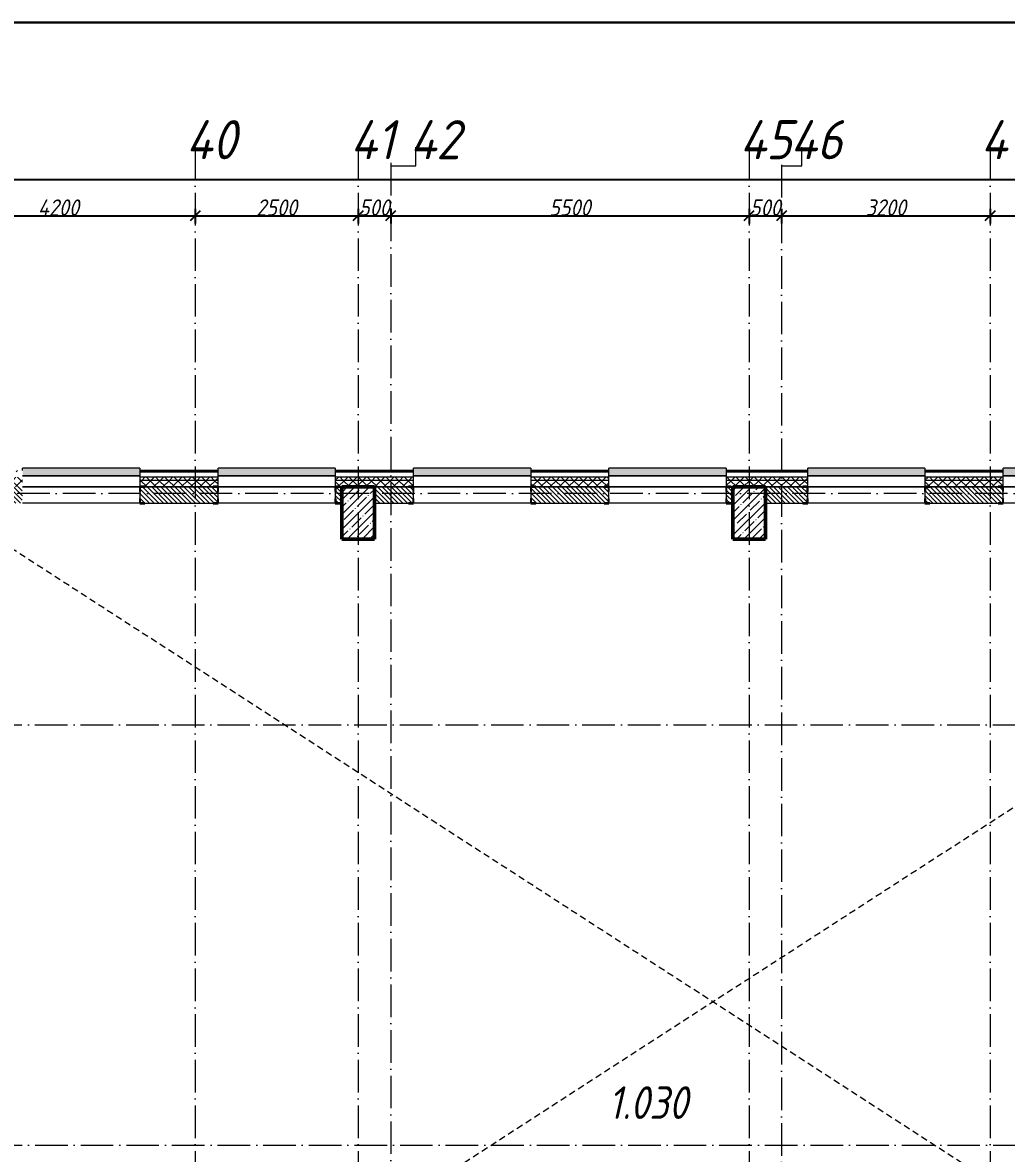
# Model space of a CAD drawing. Header units: millimetres. Extents: x -606178 to 312196, y -19338 to 632709.
# Drawn here: x -213051 to -197951, y 527250 to 544597 of the extents above; entities that cross this region are included whole.
import ezdxf

# ---------------------------------------------------------------- set-up
doc = ezdxf.new("R2010")
doc.units = ezdxf.units.MM
doc.linetypes.add('200_ШТРИХ_ш1п0_6_', pattern=[160, 100, -60])
doc.linetypes.add('50_200_ШТРИХ_1Т_ш5_п1_п1_', pattern=[700, 500, -100, 0, -100])
for name, color, linetype, lineweight in [('A-____-____-DIMS', 7, 'Continuous', 9), ('A-DETL-____-OTLN-3', 7, '200_ШТРИХ_ш1п0_6_', 9), ('A-GENM-____-MCUT', 7, 'Continuous', 25), ('A-GENM-____-OTLN-1', 7, 'Continuous', 25), ('A-GLAZ-____-OTLN', 7, 'Continuous', 9), ('A-WALL-____-MCUT', 7, 'Continuous', 13), ('A-WALL-____-MCUT-1', 7, 'Continuous', 9), ('A-WALL-____-OTLN', 7, 'Continuous', 9), ('A-WALL-____-PATT-1', 7, 'Continuous', 9), ('A-WALL-FNSH-MCUT-1', 7, 'Continuous', 9), ('S-COLS-____-MCUT', 7, 'Continuous', 50), ('S-COLS-____-OTLN', 7, 'Continuous', 9), ('S-GRID-____-IDEN', 7, 'Continuous', 9), ('S-GRID-____-OTLN', 7, 'Continuous', 9), ('S-GRID-____-OTLN-1', 7, '50_200_ШТРИХ_1Т_ш5_п1_п1_', 9), ('Марки помещений', 7, 'Continuous', 9), ('Текстовые примечания', 7, 'Continuous', 9)]:
    doc.layers.add(name, color=color, linetype=linetype, lineweight=lineweight)
doc.layers.add('A-GLAZ-____-OTLN-1', color=7, linetype='Continuous', lineweight=9, true_color=0xc0c0c0)
doc.styles.add('ISOCPEUR_I_2', font='isocpeui.ttf', dxfattribs={"width": 0.85, "height": 2.3})
doc.styles.add('ISOCPEUR_I_9', font='isocpeui.ttf', dxfattribs={"width": 0.9, "height": 250})
doc.dimstyles.new('ISO-2_5_0_9К_БОЛЬШОЙ_ОСИ', dxfattribs={"dimscale": 304.8, "dimtxt": 248.995294, "dimasz": 0.492126, "dimexe": 0.393701, "dimexo": 0, "dimgap": 0, "dimtad": 1, "dimdec": 0, "dimzin": 0, "dimdsep": 46, "dimtxsty": 'ISOCPEUR_I_9', "dimblk1": 'OBLIQUE', "dimblk2": 'OBLIQUE', "dimsah": 1, "dimcen": 0.09, "dimdle": 0.393701, "dimazin": 0, "dimtfac": 1, "dimtdec": 4, "dimtix": 1, "dimtmove": 0, "dimatfit": 3, "dimfxl": 1, "dimtvp": 1, "dimtolj": 1, "dimtzin": 0, "dimarcsym": 2})
doc.dimstyles.new('ISO-2_5_0_9К_БОЛЬШОЙ_ОСИ_2', dxfattribs={"dimscale": 304.8, "dimtxt": 248.995294, "dimasz": 0.492126, "dimexe": 0.393701, "dimexo": 0, "dimgap": 0, "dimtad": 1, "dimdec": 0, "dimzin": 0, "dimdsep": 46, "dimtxsty": 'ISOCPEUR_I_9', "dimblk1": 'OBLIQUE', "dimblk2": 'OBLIQUE', "dimsah": 1, "dimcen": 0.09, "dimdle": 0.393701, "dimazin": 0, "dimtfac": 1, "dimtdec": 4, "dimtix": 1, "dimtmove": 2, "dimatfit": 3, "dimfxl": 1, "dimtvp": 1, "dimtolj": 1, "dimtzin": 0, "dimarcsym": 2})
pattern_1 = [(45, (-264901.3, 451794.26), (-70.71068, 70.71068), []), (135, (-264901.3, 451794.26), (-70.71068, -70.71068), [])]
pattern_2 = [(135, (-264901.3, 451794.26), (-35.35534, -35.35534), [])]

# ---------------------------------------------------------------- blocks, each defined once
blk = doc.blocks.new('BSC_Колонна _Прямоугольная - 500х800-25984400-АР1_План отверстий 2 этажа в осях 1-64_Ю-ЯЯ')
at = {"layer": 'S-COLS-____-OTLN'}
h = blk.add_hatch(dxfattribs=at)
h.set_pattern_fill('FP_91', color=256, style=0, pattern_type=2)
h.set_pattern_definition([(225, (57000, 85281.04), (114.04925, -114.04925), []), (225, (56885.95, 85281.04), (114.04925, -114.04925), [201.613, -40.323, 3.353, -36.97])])
h.paths.add_polyline_path([(250, 400), (-250, 400), (-250, -400), (250, -400)], flags=0)
at = {"layer": 'S-COLS-____-MCUT'}
for p, q in [((250, 400), (-250, 400)), ((-250, 400), (-250, -400)), ((250, -400), (250, 400)), ((-250, -400), (250, -400))]:
    blk.add_line(p, q, dxfattribs=at)
blk = doc.blocks.new('BSC_Колонна _Прямоугольная - 500х800-V79-АР1_План отверстий 2 этажа в осях 1-64_Ю-ЯЯ')
at = {"layer": 'S-COLS-____-OTLN'}
h = blk.add_hatch(dxfattribs=at)
h.set_pattern_fill('FP_92', color=256, style=0, pattern_type=2)
h.set_pattern_definition([(225, (63000, 85281.04), (114.04925, -114.04925), []), (225, (62885.95, 85281.04), (114.04925, -114.04925), [201.613, -40.323, 3.353, -36.97])])
h.paths.add_polyline_path([(250, 400), (-250, 400), (-250, -400), (250, -400)], flags=0)
at = {"layer": 'S-COLS-____-MCUT'}
for p, q in [((250, 400), (-250, 400)), ((-250, 400), (-250, -400)), ((250, -400), (250, 400)), ((-250, -400), (250, -400))]:
    blk.add_line(p, q, dxfattribs=at)
blk = doc.blocks.new('Фахверк_СКБ_Уголок - 250_2700-27497298-АР1_План отверстий 2 этажа в осях 1-64_Ю-ЯЯ')
at = {"layer": 'A-GENM-____-MCUT'}
for p, q in [((200, 181), (125, 181)), ((125, 181), (125, 106)), ((131, 106), (131, 175)), ((131, 175), (200, 175)), ((200, 175), (200, 181)), ((125, 106), (131, 106)), ((131, -6), (125, -6)), ((125, -6), (125, -81)), ((125, -81), (200, -81)), ((131, -75), (131, -6)), ((200, -75), (131, -75)), ((200, -81), (200, -75))]:
    blk.add_line(p, q, dxfattribs=at)
blk = doc.blocks.new('Фахверк_СКБ_Уголок - 250_2700_1-27501432-АР1_План отверстий 2 этажа в осях 1-64_Ю-ЯЯ')
at = {"layer": 'A-GENM-____-MCUT'}
for p, q in [((200, 181), (125, 181)), ((125, 181), (125, 106)), ((131, 106), (131, 175)), ((131, 175), (200, 175)), ((200, 175), (200, 181)), ((125, 106), (131, 106)), ((131, -6), (125, -6)), ((125, -6), (125, -81)), ((125, -81), (200, -81)), ((131, -75), (131, -6)), ((200, -75), (131, -75)), ((200, -81), (200, -75))]:
    blk.add_line(p, q, dxfattribs=at)
blk = doc.blocks.new('Отлив_СКБ - Отлив витража_120_НВФ-31885689-АР1_План отверстий 2 этажа в осях 1-64_Ю-ЯЯ')
at = {"layer": 'A-GLAZ-____-OTLN-1'}
for points in [[(1800, 2), (1800, 120), (0, 120), (0, 2), (737, 2)], [(1800, 0), (1800, 2), (0, 2), (0, 0), (737, 0)]]:
    blk.add_hatch(color=256, dxfattribs=at).paths.add_polyline_path(points, flags=0)
at = {"layer": 'A-GLAZ-____-OTLN'}
for p, q in [((0, 83), (0, 120)), ((1800, 120), (0, 120)), ((0, 2), (1800, 2)), ((1800, 120), (1800, 83)), ((1800, 0), (0, 0))]:
    blk.add_line(p, q, dxfattribs=at)
blk = doc.blocks.new('_Oblique')
at = {"color": 0, "linetype": 'ByBlock', "lineweight": -2}
blk.add_line((-0.5, -0.5), (0.5, 0.5), dxfattribs=at)
blk = doc.blocks.new('*D4873')
at = {"layer": 'A-____-____-DIMS', "color": 0, "lineweight": -2, "transparency": 16777216}
for p, q in [((-214601, 541741), (-214601, 541515)), ((-210401, 541741), (-210401, 541515)), ((-214721, 541635), (-210281, 541635))]:
    blk.add_line(p, q, dxfattribs=at)
at = {"layer": 'Defpoints', "color": 0, "transparency": 16777216}
for p in [(-214601, 541741), (-210401, 541741), (-210401, 541635)]:
    blk.add_point(p, dxfattribs=at)
at = {"layer": 'A-____-____-DIMS', "color": 0, "lineweight": -2, "transparency": 16777216, "xscale": 150, "yscale": 150, "zscale": 150, "rotation": 180}
blk.add_blockref('_Oblique', (-214601, 541635), dxfattribs=at)
at = {"layer": 'A-____-____-DIMS', "color": 0, "lineweight": -2, "transparency": 16777216, "xscale": 150, "yscale": 150, "zscale": 150}
blk.add_blockref('_Oblique', (-210401, 541635), dxfattribs=at)
at = {"layer": 'A-____-____-DIMS', "color": 0, "transparency": 16777216, "insert": (-212501, 541760), "char_height": 250, "width": 781.46, "attachment_point": 5, "style": 'ISOCPEUR_I_9'}
blk.add_mtext('\\A1;4200', dxfattribs=at)
blk = doc.blocks.new('*D4874')
at = {"layer": 'A-____-____-DIMS', "color": 0, "lineweight": -2, "transparency": 16777216}
for p, q in [((-210401, 541741), (-210401, 541515)), ((-207901, 541741), (-207901, 541515)), ((-210521, 541635), (-207781, 541635))]:
    blk.add_line(p, q, dxfattribs=at)
at = {"layer": 'Defpoints', "color": 0, "transparency": 16777216}
for p in [(-210401, 541741), (-207901, 541741), (-207901, 541635)]:
    blk.add_point(p, dxfattribs=at)
at = {"layer": 'A-____-____-DIMS', "color": 0, "lineweight": -2, "transparency": 16777216, "xscale": 150, "yscale": 150, "zscale": 150, "rotation": 180}
blk.add_blockref('_Oblique', (-210401, 541635), dxfattribs=at)
at = {"layer": 'A-____-____-DIMS', "color": 0, "lineweight": -2, "transparency": 16777216, "xscale": 150, "yscale": 150, "zscale": 150}
blk.add_blockref('_Oblique', (-207901, 541635), dxfattribs=at)
at = {"layer": 'A-____-____-DIMS', "color": 0, "transparency": 16777216, "insert": (-209151, 541760), "char_height": 250, "width": 758.48, "attachment_point": 5, "style": 'ISOCPEUR_I_9'}
blk.add_mtext('\\A1;2500', dxfattribs=at)
blk = doc.blocks.new('*D4875')
at = {"layer": 'A-____-____-DIMS', "color": 0, "lineweight": -2, "transparency": 16777216}
for p, q in [((-207901, 541741), (-207901, 541515)), ((-207401, 541741), (-207401, 541515)), ((-208021, 541635), (-207281, 541635))]:
    blk.add_line(p, q, dxfattribs=at)
at = {"layer": 'Defpoints', "color": 0, "transparency": 16777216}
for p in [(-207901, 541741), (-207401, 541741), (-207401, 541635)]:
    blk.add_point(p, dxfattribs=at)
at = {"layer": 'A-____-____-DIMS', "color": 0, "lineweight": -2, "transparency": 16777216, "xscale": 150, "yscale": 150, "zscale": 150, "rotation": 180}
blk.add_blockref('_Oblique', (-207901, 541635), dxfattribs=at)
at = {"layer": 'A-____-____-DIMS', "color": 0, "lineweight": -2, "transparency": 16777216, "xscale": 150, "yscale": 150, "zscale": 150}
blk.add_blockref('_Oblique', (-207401, 541635), dxfattribs=at)
at = {"layer": 'A-____-____-DIMS', "color": 0, "transparency": 16777216, "insert": (-207651, 541760), "char_height": 250, "width": 568.86, "attachment_point": 5, "style": 'ISOCPEUR_I_9'}
blk.add_mtext('\\A1;500', dxfattribs=at)
blk = doc.blocks.new('*D4876')
at = {"layer": 'A-____-____-DIMS', "color": 0, "lineweight": -2, "transparency": 16777216}
for p, q in [((-207401, 541741), (-207401, 541515)), ((-201901, 541741), (-201901, 541515)), ((-207521, 541635), (-201781, 541635))]:
    blk.add_line(p, q, dxfattribs=at)
at = {"layer": 'Defpoints', "color": 0, "transparency": 16777216}
for p in [(-207401, 541741), (-201901, 541741), (-201901, 541635)]:
    blk.add_point(p, dxfattribs=at)
at = {"layer": 'A-____-____-DIMS', "color": 0, "lineweight": -2, "transparency": 16777216, "xscale": 150, "yscale": 150, "zscale": 150, "rotation": 180}
blk.add_blockref('_Oblique', (-207401, 541635), dxfattribs=at)
at = {"layer": 'A-____-____-DIMS', "color": 0, "lineweight": -2, "transparency": 16777216, "xscale": 150, "yscale": 150, "zscale": 150}
blk.add_blockref('_Oblique', (-201901, 541635), dxfattribs=at)
at = {"layer": 'A-____-____-DIMS', "color": 0, "transparency": 16777216, "insert": (-204651, 541760), "char_height": 250, "width": 758.48, "attachment_point": 5, "style": 'ISOCPEUR_I_9'}
blk.add_mtext('\\A1;5500', dxfattribs=at)
blk = doc.blocks.new('*D4877')
at = {"layer": 'A-____-____-DIMS', "color": 0, "lineweight": -2, "transparency": 16777216}
for p, q in [((-201901, 541741), (-201901, 541515)), ((-201401, 541741), (-201401, 541515)), ((-202021, 541635), (-201281, 541635))]:
    blk.add_line(p, q, dxfattribs=at)
at = {"layer": 'Defpoints', "color": 0, "transparency": 16777216}
for p in [(-201901, 541741), (-201401, 541741), (-201401, 541635)]:
    blk.add_point(p, dxfattribs=at)
at = {"layer": 'A-____-____-DIMS', "color": 0, "lineweight": -2, "transparency": 16777216, "xscale": 150, "yscale": 150, "zscale": 150, "rotation": 180}
blk.add_blockref('_Oblique', (-201901, 541635), dxfattribs=at)
at = {"layer": 'A-____-____-DIMS', "color": 0, "lineweight": -2, "transparency": 16777216, "xscale": 150, "yscale": 150, "zscale": 150}
blk.add_blockref('_Oblique', (-201401, 541635), dxfattribs=at)
at = {"layer": 'A-____-____-DIMS', "color": 0, "transparency": 16777216, "insert": (-201651, 541760), "char_height": 250, "width": 568.86, "attachment_point": 5, "style": 'ISOCPEUR_I_9'}
blk.add_mtext('\\A1;500', dxfattribs=at)
blk = doc.blocks.new('*D4878')
at = {"layer": 'A-____-____-DIMS', "color": 0, "lineweight": -2, "transparency": 16777216}
for p, q in [((-201401, 541741), (-201401, 541515)), ((-198201, 541741), (-198201, 541515)), ((-201521, 541635), (-198081, 541635))]:
    blk.add_line(p, q, dxfattribs=at)
at = {"layer": 'Defpoints', "color": 0, "transparency": 16777216}
for p in [(-201401, 541741), (-198201, 541741), (-198201, 541635)]:
    blk.add_point(p, dxfattribs=at)
at = {"layer": 'A-____-____-DIMS', "color": 0, "lineweight": -2, "transparency": 16777216, "xscale": 150, "yscale": 150, "zscale": 150, "rotation": 180}
blk.add_blockref('_Oblique', (-201401, 541635), dxfattribs=at)
at = {"layer": 'A-____-____-DIMS', "color": 0, "lineweight": -2, "transparency": 16777216, "xscale": 150, "yscale": 150, "zscale": 150}
blk.add_blockref('_Oblique', (-198201, 541635), dxfattribs=at)
at = {"layer": 'A-____-____-DIMS', "color": 0, "transparency": 16777216, "insert": (-199801, 541760), "char_height": 250, "width": 758.48, "attachment_point": 5, "style": 'ISOCPEUR_I_9'}
blk.add_mtext('\\A1;3200', dxfattribs=at)
blk = doc.blocks.new('*D4879')
at = {"layer": 'A-____-____-DIMS', "color": 0, "lineweight": -2, "transparency": 16777216}
for p, q in [((-198201, 541741), (-198201, 541515)), ((-195951, 541741), (-195951, 541515)), ((-198321, 541635), (-195831, 541635))]:
    blk.add_line(p, q, dxfattribs=at)
at = {"layer": 'Defpoints', "color": 0, "transparency": 16777216}
for p in [(-198201, 541741), (-195951, 541741), (-195951, 541635)]:
    blk.add_point(p, dxfattribs=at)
at = {"layer": 'A-____-____-DIMS', "color": 0, "lineweight": -2, "transparency": 16777216, "xscale": 150, "yscale": 150, "zscale": 150, "rotation": 180}
blk.add_blockref('_Oblique', (-198201, 541635), dxfattribs=at)
at = {"layer": 'A-____-____-DIMS', "color": 0, "lineweight": -2, "transparency": 16777216, "xscale": 150, "yscale": 150, "zscale": 150}
blk.add_blockref('_Oblique', (-195951, 541635), dxfattribs=at)
at = {"layer": 'A-____-____-DIMS', "color": 0, "transparency": 16777216, "insert": (-197076, 541760), "char_height": 250, "width": 758.48, "attachment_point": 5, "style": 'ISOCPEUR_I_9'}
blk.add_mtext('\\A1;2250', dxfattribs=at)
blk = doc.blocks.new('*D4889')
at = {"layer": 'A-____-____-DIMS', "color": 0, "lineweight": -2, "transparency": 16777216}
for p, q in [((-267251, 542293), (-267251, 542067)), ((-163751, 542293), (-163751, 542067)), ((-267371, 542187), (-216018, 542187)), ((-163631, 542187), (-215139, 542187))]:
    blk.add_line(p, q, dxfattribs=at)
at = {"layer": 'Defpoints', "color": 0, "transparency": 16777216}
for p in [(-267251, 542293), (-163751, 542293), (-163751, 542187)]:
    blk.add_point(p, dxfattribs=at)
at = {"layer": 'A-____-____-DIMS', "color": 0, "lineweight": -2, "transparency": 16777216, "xscale": 150, "yscale": 150, "zscale": 150, "rotation": 180}
blk.add_blockref('_Oblique', (-267251, 542187), dxfattribs=at)
at = {"layer": 'A-____-____-DIMS', "color": 0, "lineweight": -2, "transparency": 16777216, "xscale": 150, "yscale": 150, "zscale": 150}
blk.add_blockref('_Oblique', (-163751, 542187), dxfattribs=at)
at = {"layer": 'A-____-____-DIMS', "color": 0, "transparency": 16777216, "insert": (-216119, 542514), "char_height": 250, "width": 1080.26, "attachment_point": 1, "line_spacing_factor": 1.149209, "style": 'ISOCPEUR_I_9'}
blk.add_mtext('\\A1;103500', dxfattribs=at)

msp = doc.modelspace()

# ---------------------------------------------------------------- hatches: boundary and pattern name
at = {"layer": 'A-WALL-____-PATT-1'}
h = msp.add_hatch(dxfattribs=at)
h.set_pattern_fill('FP_3', color=256, style=0, pattern_type=2)
h.set_pattern_definition([(45, (-264901.3, 451794.26), (-85.53659, 85.53659), []), (45, (-264844.28, 451794.26), (-85.53659, 85.53659), [])])
h.paths.add_polyline_path([(-190186.3011, 537705.3011), (-190186.3011, 537725.3011), (-193201.3011, 537725.3011), (-193201.3011, 537705.3011), (-190681.4541, 537705.3011)], flags=0)
h.paths.add_polyline_path([(-195001.3011, 537705.3011), (-195001.3011, 537725.3011), (-196201.3011, 537725.3011), (-196201.3011, 537705.3011)], flags=0)
h.paths.add_polyline_path([(-198001.3011, 537705.3011), (-198001.3011, 537725.3011), (-199201.3011, 537725.3011), (-199201.3011, 537705.3011)], flags=0)
h.paths.add_polyline_path([(-201001.3011, 537705.3011), (-201001.3011, 537725.3011), (-202251.3011, 537725.3011), (-202251.3011, 537705.3011), (-201286.4581, 537705.3011)], flags=0)
h.paths.add_polyline_path([(-204051.3011, 537705.3011), (-204051.3011, 537725.3011), (-205251.3011, 537725.3011), (-205251.3011, 537705.3011), (-204821.4595, 537705.3011)], flags=0)
h.paths.add_polyline_path([(-207472.7105, 537705.3011), (-207051.3011, 537705.3011), (-207051.3011, 537725.3011), (-208251.3011, 537725.3011), (-208251.3011, 537705.3011)], flags=0)
h.paths.add_polyline_path([(-213051.3011, 537705.3011), (-213051.3011, 537725.3011), (-214716.3011, 537725.3011), (-214716.3011, 537705.3011), (-213658.9628, 537705.3011)], flags=0)
h.paths.add_polyline_path([(-210051.3011, 537705.3011), (-210051.3011, 537725.3011), (-211251.3011, 537725.3011), (-211251.3011, 537705.3011)], flags=0)
h = msp.add_hatch(dxfattribs=at)
h.set_pattern_fill('FP_1', color=256, style=0, pattern_type=2)
h.set_pattern_definition(pattern_1)
h.paths.add_polyline_path([(-163551.3011, 537575.3011), (-163501.3011, 537575.3011), (-163501.3011, 537625.3011), (-170401.3011, 537625.3011), (-170401.3011, 537575.3011), (-165936.4448, 537575.3011)], flags=0)
h.paths.add_polyline_path([(-175657.6985, 537575.3011), (-174951.3011, 537575.3011), (-174951.3011, 537625.3011), (-176151.3011, 537625.3011), (-176151.3011, 537575.3011)], flags=0)
h.paths.add_polyline_path([(-173151.3011, 537575.3011), (-171401.3011, 537575.3011), (-171401.3011, 537625.3011), (-173151.3011, 537625.3011)], flags=0)
h.paths.add_polyline_path([(-177951.3011, 537575.3011), (-177951.3011, 537625.3011), (-179076.3011, 537625.3011), (-179076.3011, 537575.3011), (-178308.9495, 537575.3011)], flags=0)
h.paths.add_polyline_path([(-180876.3011, 537575.3011), (-180876.3011, 537625.3011), (-182001.3011, 537625.3011), (-182001.3011, 537575.3011), (-180960.2005, 537575.3011)], flags=0)
h.paths.add_polyline_path([(-187851.3011, 537575.3011), (-186651.3011, 537575.3011), (-186651.3011, 537625.3011), (-187851.3011, 537625.3011)], flags=0)
h.paths.add_polyline_path([(-189651.3011, 537575.3011), (-189651.3011, 537625.3011), (-193201.3011, 537625.3011), (-193201.3011, 537575.3011), (-190681.4541, 537575.3011)], flags=0)
h.paths.add_polyline_path([(-195001.3011, 537575.3011), (-195001.3011, 537625.3011), (-196201.3011, 537625.3011), (-196201.3011, 537575.3011)], flags=0)
h.paths.add_polyline_path([(-198001.3011, 537575.3011), (-198001.3011, 537625.3011), (-199201.3011, 537625.3011), (-199201.3011, 537575.3011)], flags=0)
h.paths.add_polyline_path([(-201001.3011, 537575.3011), (-201001.3011, 537625.3011), (-202251.3011, 537625.3011), (-202251.3011, 537575.3011), (-201286.4581, 537575.3011)], flags=0)
h.paths.add_polyline_path([(-204821.4595, 537575.3011), (-204051.3011, 537575.3011), (-204051.3011, 537625.3011), (-205251.3011, 537625.3011), (-205251.3011, 537575.3011)], flags=0)
h.paths.add_polyline_path([(-207051.3011, 537575.3011), (-207051.3011, 537625.3011), (-208251.3011, 537625.3011), (-208251.3011, 537575.3011), (-207472.7105, 537575.3011)], flags=0)
h.paths.add_polyline_path([(-210051.3011, 537575.3011), (-210051.3011, 537625.3011), (-211251.3011, 537625.3011), (-211251.3011, 537575.3011)], flags=0)
h.paths.add_polyline_path([(-213658.9628, 537575.3011), (-213051.3011, 537575.3011), (-213051.3011, 537625.3011), (-214701.3011, 537625.3011), (-214701.3011, 537575.3011), (-214542.7132, 537575.3011)], flags=0)
h = msp.add_hatch(dxfattribs=at)
h.set_pattern_fill('FP_1', color=256, style=0, pattern_type=2)
h.set_pattern_definition(pattern_1)
h.paths.add_polyline_path([(-163651.3011, 537475.3011), (-163551.3011, 537475.3011), (-163551.3011, 537575.3011), (-170401.3011, 537575.3011), (-170401.3011, 537475.3011), (-165936.4448, 537475.3011)], flags=0)
h.paths.add_polyline_path([(-171901.3011, 537475.3011), (-171401.3011, 537475.3011), (-171401.3011, 537575.3011), (-173151.3011, 537575.3011), (-173151.3011, 537481.3011), (-173076.3011, 537481.3011), (-173076.3011, 537475.3011), (-173006.4475, 537475.3011)], flags=0)
h.paths.add_polyline_path([(-175657.6985, 537475.3011), (-175026.3011, 537475.3011), (-175026.3011, 537481.3011), (-174951.3011, 537481.3011), (-174951.3011, 537575.3011), (-176151.3011, 537575.3011), (-176151.3011, 537475.3011)], flags=0)
h.paths.add_polyline_path([(-178308.9495, 537475.3011), (-178026.3011, 537475.3011), (-178026.3011, 537481.3011), (-177951.3011, 537481.3011), (-177951.3011, 537575.3011), (-179076.3011, 537575.3011), (-179076.3011, 537481.3011), (-179001.3011, 537481.3011), (-179001.3011, 537475.3011)], flags=0)
h.paths.add_polyline_path([(-180960.2005, 537475.3011), (-180951.3011, 537475.3011), (-180951.3011, 537481.3011), (-180876.3011, 537481.3011), (-180876.3011, 537575.3011), (-182001.3011, 537575.3011), (-182001.3011, 537475.3011), (-181501.3011, 537475.3011)], flags=0)
h.paths.add_polyline_path([(-187401.3011, 537475.3011), (-186726.3011, 537475.3011), (-186726.3011, 537481.3011), (-186651.3011, 537481.3011), (-186651.3011, 537575.3011), (-187851.3011, 537575.3011), (-187851.3011, 537481.3011), (-187776.3011, 537481.3011), (-187776.3011, 537475.3011)], flags=0)
h.paths.add_polyline_path([(-189651.3011, 537475.3011), (-189651.3011, 537575.3011), (-193201.3011, 537575.3011), (-193201.3011, 537481.3011), (-193126.3011, 537481.3011), (-193126.3011, 537475.3011), (-190151.3011, 537475.3011)], flags=0)
h.paths.add_polyline_path([(-196201.3011, 537475.3011), (-195076.3011, 537475.3011), (-195076.3011, 537481.3011), (-195001.3011, 537481.3011), (-195001.3011, 537575.3011), (-196201.3011, 537575.3011)], flags=0)
h.paths.add_polyline_path([(-199126.3011, 537475.3011), (-198076.3011, 537475.3011), (-198076.3011, 537481.3011), (-198001.3011, 537481.3011), (-198001.3011, 537575.3011), (-199201.3011, 537575.3011), (-199201.3011, 537481.3011), (-199126.3011, 537481.3011)], flags=0)
h.paths.add_polyline_path([(-201076.3011, 537475.3011), (-201076.3011, 537481.3011), (-201001.3011, 537481.3011), (-201001.3011, 537575.3011), (-202251.3011, 537575.3011), (-202251.3011, 537481.3011), (-202176.3011, 537481.3011), (-202176.3011, 537475.3011), (-201286.4581, 537475.3011)], flags=0)
h.paths.add_polyline_path([(-204126.3011, 537475.3011), (-204126.3011, 537481.3011), (-204051.3011, 537481.3011), (-204051.3011, 537575.3011), (-205251.3011, 537575.3011), (-205251.3011, 537481.3011), (-205176.3011, 537481.3011), (-205176.3011, 537475.3011), (-204821.4595, 537475.3011)], flags=0)
h.paths.add_polyline_path([(-207126.3011, 537475.3011), (-207126.3011, 537481.3011), (-207051.3011, 537481.3011), (-207051.3011, 537575.3011), (-208251.3011, 537575.3011), (-208251.3011, 537481.3011), (-208176.3011, 537481.3011), (-208176.3011, 537475.3011), (-207472.7105, 537475.3011)], flags=0)
h.paths.add_polyline_path([(-211176.3011, 537475.3011), (-210126.3011, 537475.3011), (-210126.3011, 537481.3011), (-210051.3011, 537481.3011), (-210051.3011, 537575.3011), (-211251.3011, 537575.3011), (-211251.3011, 537481.3011), (-211176.3011, 537481.3011)], flags=0)
h.paths.add_polyline_path([(-213126.3011, 537475.3011), (-213126.3011, 537481.3011), (-213051.3011, 537481.3011), (-213051.3011, 537575.3011), (-214701.3011, 537575.3011), (-214701.3011, 537475.3011), (-213658.9628, 537475.3011)], flags=0)
h = msp.add_hatch(dxfattribs=at)
h.set_pattern_fill('FP_6', color=256, style=0, pattern_type=2)
h.set_pattern_definition(pattern_2)
h.paths.add_polyline_path([(-211245.3011, 537225.3011), (-210057.3011, 537225.3011), (-210057.3011, 537294.3011), (-210051.3011, 537294.3011), (-210051.3011, 537406.3011), (-210057.3011, 537406.3011), (-210057.3011, 537475.3011), (-211245.3011, 537475.3011), (-211245.3011, 537406.3011), (-211251.3011, 537406.3011), (-211251.3011, 537294.3011), (-211245.3011, 537294.3011), (-211245.3011, 537226.5511)], flags=0)
h.paths.add_polyline_path([(-208151.3011, 537225.3011), (-208151.3011, 537475.3011), (-208245.3011, 537475.3011), (-208245.3011, 537406.3011), (-208251.3011, 537406.3011), (-208251.3011, 537294.3011), (-208245.3011, 537294.3011), (-208245.3011, 537225.3011), (-208176.3011, 537225.3011)], flags=0)
h.paths.add_polyline_path([(-213126.3011, 537225.3011), (-213057.3011, 537225.3011), (-213057.3011, 537294.3011), (-213051.3011, 537294.3011), (-213051.3011, 537406.3011), (-213057.3011, 537406.3011), (-213057.3011, 537475.3011), (-213901.3011, 537475.3011), (-213901.3011, 537225.3011), (-213658.9628, 537225.3011)], flags=0)
h = msp.add_hatch(dxfattribs=at)
h.set_pattern_fill('FP_6', color=256, style=0, pattern_type=2)
h.set_pattern_definition(pattern_2)
h.paths.add_polyline_path([(-204821.4595, 537225.3011), (-204057.3011, 537225.3011), (-204057.3011, 537294.3011), (-204051.3011, 537294.3011), (-204051.3011, 537406.3011), (-204057.3011, 537406.3011), (-204057.3011, 537475.3011), (-205245.3011, 537475.3011), (-205245.3011, 537406.3011), (-205251.3011, 537406.3011), (-205251.3011, 537294.3011), (-205245.3011, 537294.3011), (-205245.3011, 537225.3011), (-205176.3011, 537225.3011)], flags=0)
h.paths.add_polyline_path([(-202245.3011, 537225.3011), (-202151.3011, 537225.3011), (-202151.3011, 537475.3011), (-202245.3011, 537475.3011), (-202245.3011, 537406.3011), (-202251.3011, 537406.3011), (-202251.3011, 537294.3011), (-202245.3011, 537294.3011)], flags=0)
h.paths.add_polyline_path([(-207057.3011, 537225.3011), (-207057.3011, 537294.3011), (-207051.3011, 537294.3011), (-207051.3011, 537406.3011), (-207057.3011, 537406.3011), (-207057.3011, 537475.3011), (-207651.3011, 537475.3011), (-207651.3011, 537225.3011), (-207126.3011, 537225.3011)], flags=0)
h = msp.add_hatch(dxfattribs=at)
h.set_pattern_fill('FP_6', color=256, style=0, pattern_type=2)
h.set_pattern_definition(pattern_2)
h.paths.add_polyline_path([(-198076.3011, 537225.3011), (-198007.3011, 537225.3011), (-198007.3011, 537294.3011), (-198001.3011, 537294.3011), (-198001.3011, 537406.3011), (-198007.3011, 537406.3011), (-198007.3011, 537475.3011), (-199195.3011, 537475.3011), (-199195.3011, 537406.3011), (-199201.3011, 537406.3011), (-199201.3011, 537294.3011), (-199195.3011, 537294.3011), (-199195.3011, 537225.3011), (-199126.3011, 537225.3011)], flags=0)
h.paths.add_polyline_path([(-201286.4581, 537225.3011), (-201007.3011, 537225.3011), (-201007.3011, 537294.3011), (-201001.3011, 537294.3011), (-201001.3011, 537406.3011), (-201007.3011, 537406.3011), (-201007.3011, 537475.3011), (-201651.3011, 537475.3011), (-201651.3011, 537225.3011)], flags=0)

# ---------------------------------------------------------------- linework, layer by layer
at = {"color": 1, "lineweight": 0}
msp.add_lwpolyline([(-272464.0879, 544596.983), (-159228.0879, 544596.983), (-159228.0879, 445768.983), (-272464.0879, 445768.983)], close=True, dxfattribs=at)
at = {"layer": 'A-DETL-____-OTLN-3'}
for p, q in [((-213901.3011, 536975.3011), (-191001.3011, 522175.3011)), ((-191001.3011, 536975.3011), (-213901.3011, 522175.3011))]:
    msp.add_line(p, q, dxfattribs=at)
at = {"layer": 'A-WALL-____-MCUT'}
for p, q in [((-211251.3011, 537705.3011), (-211251.3011, 537481.3011)), ((-210051.3011, 537705.3011), (-211251.3011, 537705.3011)), ((-211251.3011, 537705.3011), (-210051.3011, 537705.3011)), ((-210051.3011, 537481.3011), (-210051.3011, 537705.3011)), ((-208251.3011, 537705.3011), (-208251.3011, 537481.3011)), ((-207051.3011, 537705.3011), (-208251.3011, 537705.3011)), ((-208251.3011, 537705.3011), (-207051.3011, 537705.3011)), ((-207051.3011, 537481.3011), (-207051.3011, 537705.3011)), ((-205251.3011, 537705.3011), (-205251.3011, 537481.3011)), ((-204051.3011, 537705.3011), (-205251.3011, 537705.3011)), ((-205251.3011, 537705.3011), (-204051.3011, 537705.3011)), ((-204051.3011, 537481.3011), (-204051.3011, 537705.3011)), ((-202251.3011, 537705.3011), (-202251.3011, 537481.3011)), ((-201001.3011, 537705.3011), (-202251.3011, 537705.3011)), ((-202251.3011, 537705.3011), (-201001.3011, 537705.3011)), ((-201001.3011, 537481.3011), (-201001.3011, 537705.3011)), ((-199201.3011, 537705.3011), (-199201.3011, 537481.3011)), ((-198001.3011, 537705.3011), (-199201.3011, 537705.3011)), ((-199201.3011, 537705.3011), (-198001.3011, 537705.3011)), ((-198001.3011, 537481.3011), (-198001.3011, 537705.3011)), ((-211251.3011, 537406.3011), (-211251.3011, 537294.3011)), ((-210051.3011, 537294.3011), (-210051.3011, 537406.3011)), ((-208251.3011, 537406.3011), (-208251.3011, 537294.3011)), ((-207651.3011, 537475.3011), (-207126.3011, 537475.3011)), ((-207126.3011, 537475.3011), (-207651.3011, 537475.3011)), ((-207051.3011, 537294.3011), (-207051.3011, 537406.3011)), ((-205251.3011, 537406.3011), (-205251.3011, 537294.3011)), ((-205176.3011, 537475.3011), (-204126.3011, 537475.3011)), ((-204126.3011, 537475.3011), (-205176.3011, 537475.3011)), ((-204051.3011, 537294.3011), (-204051.3011, 537406.3011)), ((-202251.3011, 537406.3011), (-202251.3011, 537294.3011)), ((-202176.3011, 537475.3011), (-202151.3011, 537475.3011)), ((-202151.3011, 537475.3011), (-202176.3011, 537475.3011)), ((-201651.3011, 537475.3011), (-201076.3011, 537475.3011)), ((-201076.3011, 537475.3011), (-201651.3011, 537475.3011)), ((-201001.3011, 537294.3011), (-201001.3011, 537406.3011)), ((-199201.3011, 537406.3011), (-199201.3011, 537294.3011)), ((-199126.3011, 537475.3011), (-198076.3011, 537475.3011)), ((-198076.3011, 537475.3011), (-199126.3011, 537475.3011)), ((-198001.3011, 537294.3011), (-198001.3011, 537406.3011)), ((-211176.3011, 537225.3011), (-210126.3011, 537225.3011)), ((-208176.3011, 537225.3011), (-208151.3011, 537225.3011)), ((-207651.3011, 537225.3011), (-207126.3011, 537225.3011)), ((-205176.3011, 537225.3011), (-204126.3011, 537225.3011)), ((-202176.3011, 537225.3011), (-202151.3011, 537225.3011)), ((-201651.3011, 537225.3011), (-201076.3011, 537225.3011)), ((-199126.3011, 537225.3011), (-198076.3011, 537225.3011))]:
    msp.add_line(p, q, dxfattribs=at)
at = {"layer": 'A-WALL-____-MCUT-1'}
for p, q in [((-210051.3011, 537625.3011), (-211251.3011, 537625.3011)), ((-210051.3011, 537575.3011), (-211251.3011, 537575.3011)), ((-207051.3011, 537625.3011), (-208251.3011, 537625.3011)), ((-207051.3011, 537575.3011), (-208251.3011, 537575.3011)), ((-204051.3011, 537625.3011), (-205251.3011, 537625.3011)), ((-204051.3011, 537575.3011), (-205251.3011, 537575.3011)), ((-201001.3011, 537625.3011), (-202251.3011, 537625.3011)), ((-201001.3011, 537575.3011), (-202251.3011, 537575.3011)), ((-198001.3011, 537625.3011), (-199201.3011, 537625.3011)), ((-198001.3011, 537575.3011), (-199201.3011, 537575.3011)), ((-211176.3011, 537475.3011), (-210126.3011, 537475.3011)), ((-210126.3011, 537475.3011), (-211176.3011, 537475.3011)), ((-208176.3011, 537475.3011), (-208151.3011, 537475.3011)), ((-208151.3011, 537475.3011), (-208176.3011, 537475.3011))]:
    msp.add_line(p, q, dxfattribs=at)
at = {"layer": 'A-WALL-____-OTLN'}
for p, q in [((-211251.3011, 537475.3011), (-213051.3011, 537475.3011)), ((-213051.3011, 537475.3011), (-211251.3011, 537475.3011)), ((-208251.3011, 537475.3011), (-210051.3011, 537475.3011)), ((-210051.3011, 537475.3011), (-208251.3011, 537475.3011)), ((-205251.3011, 537475.3011), (-207051.3011, 537475.3011)), ((-207051.3011, 537475.3011), (-205251.3011, 537475.3011)), ((-202251.3011, 537475.3011), (-204051.3011, 537475.3011)), ((-204051.3011, 537475.3011), (-202251.3011, 537475.3011)), ((-199201.3011, 537475.3011), (-201001.3011, 537475.3011)), ((-201001.3011, 537475.3011), (-199201.3011, 537475.3011)), ((-196201.3011, 537475.3011), (-198001.3011, 537475.3011)), ((-198001.3011, 537475.3011), (-196201.3011, 537475.3011)), ((-211251.3011, 537225.3011), (-213051.3011, 537225.3011)), ((-208251.3011, 537225.3011), (-210051.3011, 537225.3011)), ((-205251.3011, 537225.3011), (-207051.3011, 537225.3011)), ((-202251.3011, 537225.3011), (-204051.3011, 537225.3011)), ((-199201.3011, 537225.3011), (-201001.3011, 537225.3011)), ((-196201.3011, 537225.3011), (-198001.3011, 537225.3011))]:
    msp.add_line(p, q, dxfattribs=at)
at = {"layer": 'A-WALL-FNSH-MCUT-1'}
for p, q in [((-210051.3011, 537725.3011), (-211251.3011, 537725.3011)), ((-211251.3011, 537725.3011), (-211251.3011, 537705.3011)), ((-210051.3011, 537705.3011), (-210051.3011, 537725.3011)), ((-207051.3011, 537725.3011), (-208251.3011, 537725.3011)), ((-208251.3011, 537725.3011), (-208251.3011, 537705.3011)), ((-207051.3011, 537705.3011), (-207051.3011, 537725.3011)), ((-204051.3011, 537725.3011), (-205251.3011, 537725.3011)), ((-205251.3011, 537725.3011), (-205251.3011, 537705.3011)), ((-204051.3011, 537705.3011), (-204051.3011, 537725.3011)), ((-201001.3011, 537725.3011), (-202251.3011, 537725.3011)), ((-202251.3011, 537725.3011), (-202251.3011, 537705.3011)), ((-201001.3011, 537705.3011), (-201001.3011, 537725.3011)), ((-198001.3011, 537725.3011), (-199201.3011, 537725.3011)), ((-199201.3011, 537725.3011), (-199201.3011, 537705.3011)), ((-198001.3011, 537705.3011), (-198001.3011, 537725.3011))]:
    msp.add_line(p, q, dxfattribs=at)
at = {"layer": 'S-GRID-____-OTLN'}
for p, q in [((-207018.2124, 542398.8529), (-207018.2124, 542687.1106)), ((-201091.8614, 542398.8529), (-201091.8614, 542687.1106)), ((-207401.3011, 542398.8529), (-207018.2124, 542398.8529)), ((-201401.3011, 542398.8529), (-201091.8614, 542398.8529))]:
    msp.add_line(p, q, dxfattribs=at)
at = {"layer": 'S-GRID-____-OTLN-1'}
for p, q in [((-210401.3011, 542687.1106), (-210401.3011, 504685.847)), ((-207901.3011, 542687.1106), (-207901.3011, 504685.847)), ((-201901.3011, 542687.1106), (-201901.3011, 504685.847)), ((-198201.3011, 542687.1106), (-198201.3011, 504685.847)), ((-207401.3011, 542443.5807), (-207401.3011, 504836.7347)), ((-201401.3011, 542415.4959), (-201401.3011, 504852.8552)), ((-160826.8945, 537375.3011), (-269570.0713, 537375.3011)), ((-269570.0713, 533825.3011), (-160826.8945, 533825.3011)), ((-215659.2834, 527375.3011), (-160826.8945, 527375.3011))]:
    msp.add_line(p, q, dxfattribs=at)
at = {"layer": 'Текстовые примечания', "color": 1, "lineweight": 30}
msp.add_lwpolyline([(-19349.125, 544596.983), (-401724.6123, 544596.983)], dxfattribs=at)

# ---------------------------------------------------------------- block references
at = {"layer": 'A-GENM-____-OTLN-1'}
for name, p in [('Фахверк_СКБ_Уголок - 250_2700-27497298-АР1_План отверстий 2 этажа в осях 1-64_Ю-ЯЯ', (-211376.3011, 537300.3011)), ('Фахверк_СКБ_Уголок - 250_2700_1-27501432-АР1_План отверстий 2 этажа в осях 1-64_Ю-ЯЯ', (-208376.3011, 537300.3011)), ('Фахверк_СКБ_Уголок - 250_2700-27497298-АР1_План отверстий 2 этажа в осях 1-64_Ю-ЯЯ', (-205376.3011, 537300.3011)), ('Фахверк_СКБ_Уголок - 250_2700_1-27501432-АР1_План отверстий 2 этажа в осях 1-64_Ю-ЯЯ', (-202376.3011, 537300.3011)), ('Фахверк_СКБ_Уголок - 250_2700-27497298-АР1_План отверстий 2 этажа в осях 1-64_Ю-ЯЯ', (-199326.3011, 537300.3011))]:
    msp.add_blockref(name, p, dxfattribs=at)
at = {"layer": 'A-GENM-____-OTLN-1', "rotation": 180}
for p in [(-209926.3011, 537400.3011), (-206926.3011, 537400.3011), (-203926.3011, 537400.3011), (-200876.3011, 537400.3011), (-197876.3011, 537400.3011)]:
    msp.add_blockref('Фахверк_СКБ_Уголок - 250_2700-27497298-АР1_План отверстий 2 этажа в осях 1-64_Ю-ЯЯ', p, dxfattribs=at)
at = {"layer": 'A-GLAZ-____-OTLN'}
for p in [(-213051.3011, 537642.3011), (-210051.3011, 537642.3011), (-207051.3011, 537642.3011), (-204051.3011, 537642.3011), (-201001.3011, 537642.3011), (-198001.3011, 537642.3011)]:
    msp.add_blockref('Отлив_СКБ - Отлив витража_120_НВФ-31885689-АР1_План отверстий 2 этажа в осях 1-64_Ю-ЯЯ', p, dxfattribs=at)
at = {"layer": 'S-COLS-____-OTLN', "rotation": 180}
for name, p in [('BSC_Колонна _Прямоугольная - 500х800-25984400-АР1_План отверстий 2 этажа в осях 1-64_Ю-ЯЯ', (-207901.3011, 537075.3011)), ('BSC_Колонна _Прямоугольная - 500х800-V79-АР1_План отверстий 2 этажа в осях 1-64_Ю-ЯЯ', (-201901.3011, 537075.3011))]:
    msp.add_blockref(name, p, dxfattribs=at)

# ---------------------------------------------------------------- texts
at = {"layer": 'S-GRID-____-IDEN', "char_height": 600, "attachment_point": 1, "style": 'ISOCPEUR_I_9'}
for s, insert, width in [('40', (-210544.6728, 543101.0442), 425.696062), ('41', (-208020.8228, 543101.0442), 367.974562), ('42', (-207108.8867, 543101.0442), 425.696062), ('45', (-202044.6728, 543101.0442), 425.696062), ('46', (-201267.424, 543101.0442), 425.696062), ('47', (-198344.6728, 543101.0442), 425.696062)]:
    msp.add_mtext(s, dxfattribs=dict(at, insert=insert, width=width))
at = {"layer": 'Марки помещений', "insert": (-204061.6256, 528279.1963), "char_height": 500, "width": 737.5525, "attachment_point": 1, "style": 'ISOCPEUR_I_2'}
msp.add_mtext('1.030', dxfattribs=at)

# ---------------------------------------------------------------- dimensions: what is measured, and where the dimension line sits
at = {"layer": 'A-____-____-DIMS'}
dim = msp.add_linear_dim(base=(-163751.3011, 542186.9277), p1=(-267251.3011, 542292.9937), p2=(-163751.3011, 542292.9937), dimstyle='ISO-2_5_0_9К_БОЛЬШОЙ_ОСИ_2', override={"dimpost": '<>', "dimfxl": 103500}, dxfattribs=at)
dim.commit()
dim.dimension.update_dxf_attribs({"geometry": '*D4889', "text_midpoint": (-215578.4508, 542346.875), "dimtype": 160})
for base, p1, p2, override, picture, middle in [((-210401.3011, 541634.7084), (-214601.3011, 541740.7745), (-210401.3011, 541740.7745), {"dimpost": '<>', "dimfxl": 4200}, '*D4873', (-212501.3011, 541759.7084)), ((-207901.3011, 541634.7084), (-210401.3011, 541740.7745), (-207901.3011, 541740.7745), {"dimpost": '<>', "dimfxl": 2500}, '*D4874', (-209151.3011, 541759.7084)), ((-207401.3011, 541634.7084), (-207901.3011, 541740.7745), (-207401.3011, 541740.7745), {"dimpost": '<>', "dimfxl": 500}, '*D4875', (-207651.3011, 541759.7084)), ((-201901.3011, 541634.7084), (-207401.3011, 541740.7745), (-201901.3011, 541740.7745), {"dimpost": '<>', "dimfxl": 5500}, '*D4876', (-204651.3011, 541759.7084)), ((-201401.3011, 541634.7084), (-201901.3011, 541740.7745), (-201401.3011, 541740.7745), {"dimpost": '<>', "dimfxl": 500}, '*D4877', (-201651.3011, 541759.7084)), ((-198201.3011, 541634.7084), (-201401.3011, 541740.7745), (-198201.3011, 541740.7745), {"dimpost": '<>', "dimfxl": 3200}, '*D4878', (-199801.3011, 541759.7084)), ((-195951.3011, 541634.7084), (-198201.3011, 541740.7745), (-195951.3011, 541740.7745), {"dimpost": '<>', "dimfxl": 2250}, '*D4879', (-197076.3011, 541759.7084))]:
    dim = msp.add_linear_dim(base=base, p1=p1, p2=p2, dimstyle='ISO-2_5_0_9К_БОЛЬШОЙ_ОСИ', override=override, dxfattribs=at)
    dim.commit()
    dim.dimension.update_dxf_attribs({"geometry": picture, "text_midpoint": middle})

doc.saveas('drawing.dxf')
